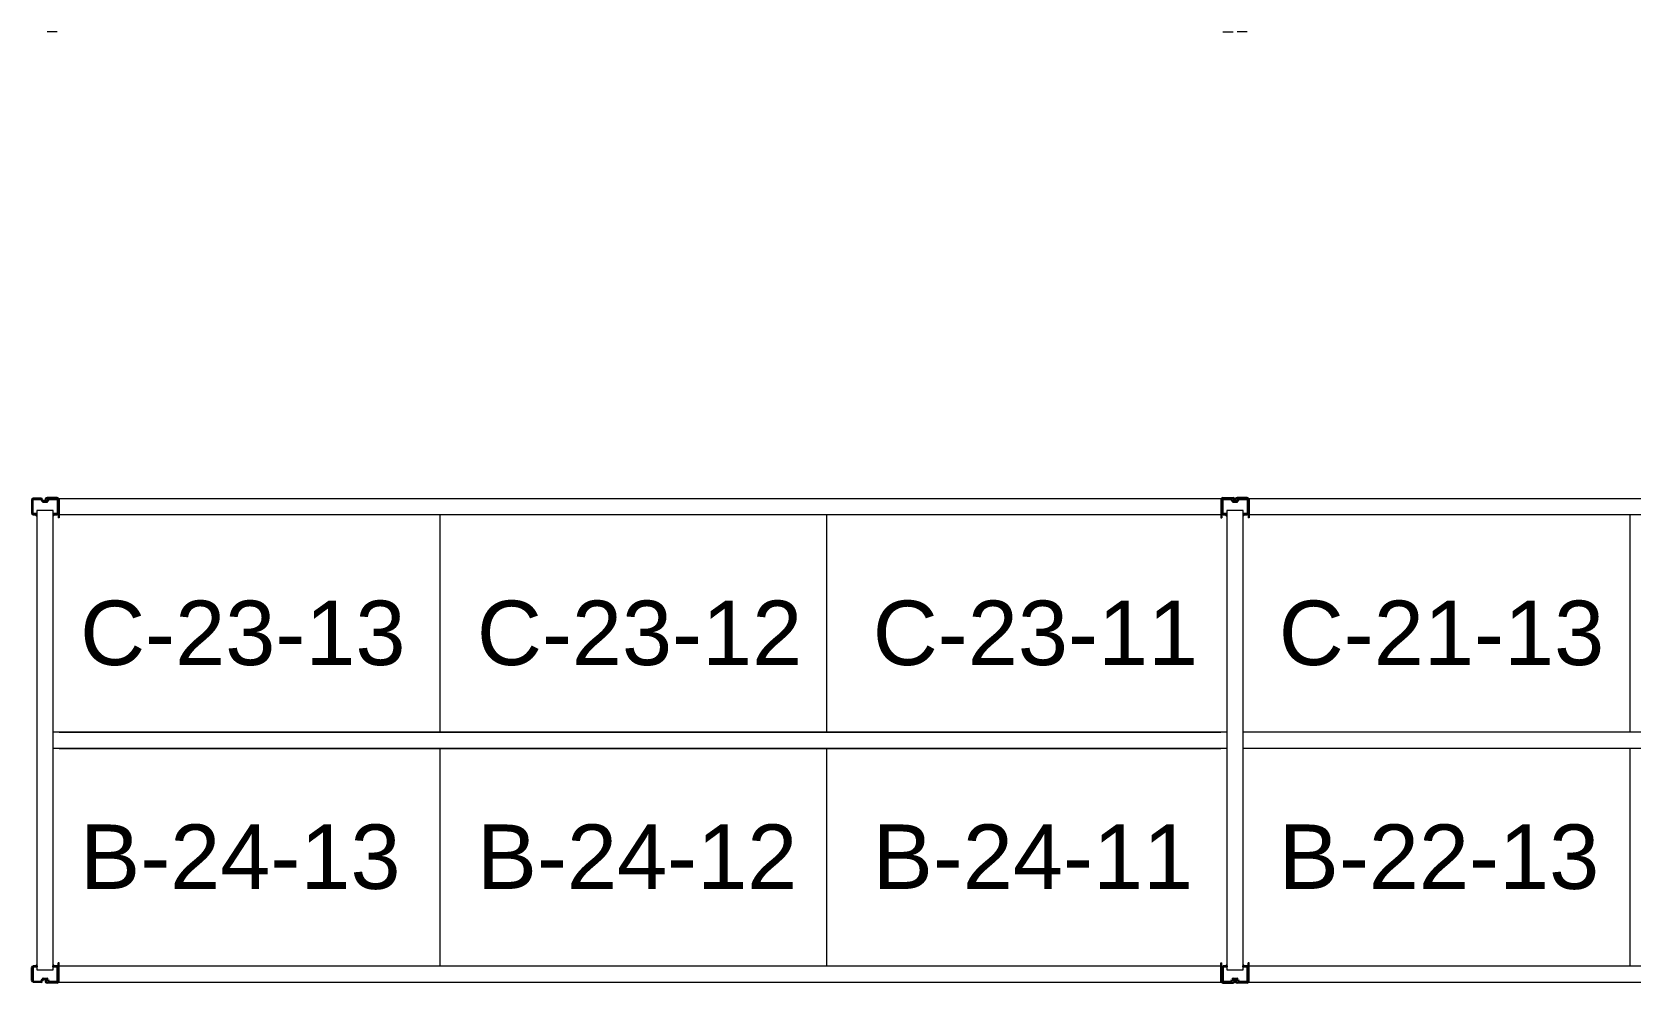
# Model space of a CAD drawing. Header units: inches. Extents: x 2743 to 10591, y -1604 to 5792.
# Drawn here: x 2974.8 to 3173.1, y 3573.9 to 3691.9 of the extents above; entities that cross this region are included whole.
import ezdxf

# ---------------------------------------------------------------- set-up
doc = ezdxf.new("R2010")
doc.units = ezdxf.units.IN
doc.header["$LTSCALE"] = 0.1875
doc.header["$MEASUREMENT"] = 0
for name, color, linetype, lineweight in [('22 Dimension', 7, 'Continuous', 5), ('32 Echelle', 160, 'Continuous', 15), ('33 Poutre', 30, 'Continuous', 15)]:
    doc.layers.add(name, color=color, linetype=linetype, lineweight=lineweight)
doc.styles.add('arial', font='')
doc.styles.get('arial').set_extended_font_data('Arial')

msp = doc.modelspace()

# ---------------------------------------------------------------- hatches: boundary and pattern name
at = {"layer": '32 Echelle'}
for points in [[(2975.45882, 3631.78941), (2975.45882, 3631.97691), (2975.27132, 3631.97691)], [(2977.45882, 3631.78941), (2977.45882, 3631.97691), (2977.64632, 3631.97691)], [(3123.08382, 3631.78941), (3123.08382, 3631.97691), (3122.89632, 3631.97691)], [(3123.08382, 3631.78941), (3123.08382, 3631.97691), (3122.89632, 3631.97691)], [(3125.08382, 3631.78941), (3125.08382, 3631.97691), (3125.27132, 3631.97691)], [(3125.08382, 3631.78941), (3125.08382, 3631.97691), (3125.27132, 3631.97691)], [(2975.45882, 3576.16441), (2975.45882, 3575.97691), (2975.27132, 3575.97691)], [(2977.45882, 3576.16441), (2977.45882, 3575.97691), (2977.64632, 3575.97691)], [(3123.08382, 3576.16441), (3123.08382, 3575.97691), (3122.89632, 3575.97691)], [(3123.08382, 3576.16441), (3123.08382, 3575.97691), (3122.89632, 3575.97691)], [(3125.08382, 3576.16441), (3125.08382, 3575.97691), (3125.27132, 3575.97691)], [(3125.08382, 3576.16441), (3125.08382, 3575.97691), (3125.27132, 3575.97691)]]:
    msp.add_hatch(color=256, dxfattribs=at).paths.add_polyline_path(points)

# ---------------------------------------------------------------- linework, layer by layer
at = {"layer": '22 Dimension'}
for p, q in [((3025.45882, 3604.97691), (3025.45882, 3631.97691)), ((3073.45882, 3604.97691), (3073.45882, 3631.97691)), ((3173.08382, 3604.97691), (3173.08382, 3631.97691)), ((3123.08382, 3604.97691), (2977.45882, 3604.97691)), ((3270.70882, 3604.97691), (3125.08382, 3604.97691)), ((3123.08382, 3602.97691), (2977.45882, 3602.97691)), ((3025.45882, 3575.97691), (3025.45882, 3602.97691)), ((3073.45882, 3575.97691), (3073.45882, 3602.97691)), ((3270.70882, 3602.97691), (3125.08382, 3602.97691)), ((3173.08382, 3575.97691), (3173.08382, 3602.97691))]:
    msp.add_line(p, q, dxfattribs=at)
at = {"layer": '32 Echelle', "linetype": 'Continuous', "lineweight": 25}
for p, q in [((2975.94645, 3633.97691), (2975.01761, 3633.97691)), ((2977.90002, 3633.97691), (2976.97119, 3633.97691)), ((3123.57145, 3633.97691), (3122.64261, 3633.97691)), ((3123.57145, 3633.97691), (3122.64261, 3633.97691)), ((3125.52502, 3633.97691), (3124.59619, 3633.97691)), ((3125.52502, 3633.97691), (3124.59619, 3633.97691)), ((2974.83386, 3633.79316), (2974.83386, 3632.16066)), ((2974.92386, 3632.16066), (2974.92386, 3633.79316)), ((2975.01761, 3633.88691), (2975.94645, 3633.88691)), ((2975.43386, 3632.06691), (2975.01761, 3632.06691)), ((2975.01761, 3631.97691), (2975.43386, 3631.97691)), ((2975.43386, 3631.97691), (2975.43386, 3632.06691)), ((2976.0361, 3633.82057), (2976.08001, 3633.67693)), ((2976.16608, 3633.70325), (2976.12217, 3633.84688)), ((2976.6619, 3633.63691), (2976.25573, 3633.63691)), ((2976.25573, 3633.54691), (2976.6619, 3633.54691)), ((2976.79547, 3633.84688), (2976.75155, 3633.70325)), ((2976.83762, 3633.67693), (2976.88153, 3633.82057)), ((2976.97119, 3633.88691), (2977.90002, 3633.88691)), ((2977.90002, 3632.06691), (2977.48377, 3632.06691)), ((2977.48377, 3632.06691), (2977.48377, 3631.97691)), ((2977.48377, 3631.97691), (2977.90002, 3631.97691)), ((2977.99377, 3633.79316), (2977.99377, 3632.16066)), ((2978.08377, 3632.16066), (2978.08377, 3633.79316)), ((3122.45886, 3633.79316), (3122.45886, 3632.16066)), ((3122.45886, 3633.79316), (3122.45886, 3632.16066)), ((3122.54886, 3632.16066), (3122.54886, 3633.79316)), ((3122.54886, 3632.16066), (3122.54886, 3633.79316)), ((3122.64261, 3633.88691), (3123.57145, 3633.88691)), ((3122.64261, 3633.88691), (3123.57145, 3633.88691)), ((3123.05886, 3632.06691), (3122.64261, 3632.06691)), ((3123.05886, 3632.06691), (3122.64261, 3632.06691)), ((3122.64261, 3631.97691), (3123.05886, 3631.97691)), ((3122.64261, 3631.97691), (3123.05886, 3631.97691)), ((3123.05886, 3631.97691), (3123.05886, 3632.06691)), ((3123.05886, 3631.97691), (3123.05886, 3632.06691)), ((3123.6611, 3633.82057), (3123.70501, 3633.67693)), ((3123.6611, 3633.82057), (3123.70501, 3633.67693)), ((3123.79108, 3633.70325), (3123.74717, 3633.84688)), ((3123.79108, 3633.70325), (3123.74717, 3633.84688)), ((3124.2869, 3633.63691), (3123.88073, 3633.63691)), ((3124.2869, 3633.63691), (3123.88073, 3633.63691)), ((3123.88073, 3633.54691), (3124.2869, 3633.54691)), ((3123.88073, 3633.54691), (3124.2869, 3633.54691)), ((3124.42047, 3633.84688), (3124.37655, 3633.70325)), ((3124.42047, 3633.84688), (3124.37655, 3633.70325)), ((3124.46262, 3633.67693), (3124.50653, 3633.82057)), ((3124.46262, 3633.67693), (3124.50653, 3633.82057)), ((3124.59619, 3633.88691), (3125.52502, 3633.88691)), ((3124.59619, 3633.88691), (3125.52502, 3633.88691)), ((3125.52502, 3632.06691), (3125.10877, 3632.06691)), ((3125.10877, 3632.06691), (3125.10877, 3631.97691)), ((3125.52502, 3632.06691), (3125.10877, 3632.06691)), ((3125.10877, 3632.06691), (3125.10877, 3631.97691)), ((3125.10877, 3631.97691), (3125.52502, 3631.97691)), ((3125.10877, 3631.97691), (3125.52502, 3631.97691)), ((3125.61877, 3633.79316), (3125.61877, 3632.16066)), ((3125.61877, 3633.79316), (3125.61877, 3632.16066)), ((3125.70877, 3632.16066), (3125.70877, 3633.79316)), ((3125.70877, 3632.16066), (3125.70877, 3633.79316)), ((2974.83386, 3574.16066), (2974.83386, 3575.79316)), ((2974.92386, 3575.79316), (2974.92386, 3574.16066)), ((2975.01761, 3575.97691), (2975.43386, 3575.97691)), ((2975.43386, 3575.88691), (2975.01761, 3575.88691)), ((2975.43386, 3575.97691), (2975.43386, 3575.88691)), ((2977.48377, 3575.97691), (2977.90002, 3575.97691)), ((2977.48377, 3575.88691), (2977.48377, 3575.97691)), ((2977.90002, 3575.88691), (2977.48377, 3575.88691)), ((2977.99377, 3574.16066), (2977.99377, 3575.79316)), ((2978.08377, 3575.79316), (2978.08377, 3574.16066)), ((3122.45886, 3574.16066), (3122.45886, 3575.79316)), ((3122.45886, 3574.16066), (3122.45886, 3575.79316)), ((3122.54886, 3575.79316), (3122.54886, 3574.16066)), ((3122.54886, 3575.79316), (3122.54886, 3574.16066)), ((3122.64261, 3575.97691), (3123.05886, 3575.97691)), ((3122.64261, 3575.97691), (3123.05886, 3575.97691)), ((3123.05886, 3575.88691), (3122.64261, 3575.88691)), ((3123.05886, 3575.88691), (3122.64261, 3575.88691)), ((3123.05886, 3575.97691), (3123.05886, 3575.88691)), ((3123.05886, 3575.97691), (3123.05886, 3575.88691)), ((3125.10877, 3575.97691), (3125.52502, 3575.97691)), ((3125.10877, 3575.88691), (3125.10877, 3575.97691)), ((3125.10877, 3575.97691), (3125.52502, 3575.97691)), ((3125.10877, 3575.88691), (3125.10877, 3575.97691)), ((3125.52502, 3575.88691), (3125.10877, 3575.88691)), ((3125.52502, 3575.88691), (3125.10877, 3575.88691)), ((3125.61877, 3574.16066), (3125.61877, 3575.79316)), ((3125.61877, 3574.16066), (3125.61877, 3575.79316)), ((3125.70877, 3575.79316), (3125.70877, 3574.16066)), ((3125.70877, 3575.79316), (3125.70877, 3574.16066)), ((2975.01761, 3574.06691), (2975.94645, 3574.06691)), ((2975.94645, 3573.97691), (2975.01761, 3573.97691)), ((2976.0361, 3574.13325), (2976.08001, 3574.27688)), ((2976.16608, 3574.25057), (2976.12217, 3574.10693)), ((2976.25573, 3574.40691), (2976.6619, 3574.40691)), ((2976.6619, 3574.31691), (2976.25573, 3574.31691)), ((2976.79547, 3574.10693), (2976.75155, 3574.25057)), ((2976.83762, 3574.27688), (2976.88153, 3574.13325)), ((2976.97119, 3574.06691), (2977.90002, 3574.06691)), ((2977.90002, 3573.97691), (2976.97119, 3573.97691)), ((3122.64261, 3574.06691), (3123.57145, 3574.06691)), ((3122.64261, 3574.06691), (3123.57145, 3574.06691)), ((3123.57145, 3573.97691), (3122.64261, 3573.97691)), ((3123.57145, 3573.97691), (3122.64261, 3573.97691)), ((3123.6611, 3574.13325), (3123.70501, 3574.27688)), ((3123.6611, 3574.13325), (3123.70501, 3574.27688)), ((3123.79108, 3574.25057), (3123.74717, 3574.10693)), ((3123.79108, 3574.25057), (3123.74717, 3574.10693)), ((3123.88073, 3574.40691), (3124.2869, 3574.40691)), ((3123.88073, 3574.40691), (3124.2869, 3574.40691)), ((3124.2869, 3574.31691), (3123.88073, 3574.31691)), ((3124.2869, 3574.31691), (3123.88073, 3574.31691)), ((3124.42047, 3574.10693), (3124.37655, 3574.25057)), ((3124.42047, 3574.10693), (3124.37655, 3574.25057)), ((3124.46262, 3574.27688), (3124.50653, 3574.13325)), ((3124.46262, 3574.27688), (3124.50653, 3574.13325)), ((3124.59619, 3574.06691), (3125.52502, 3574.06691)), ((3124.59619, 3574.06691), (3125.52502, 3574.06691)), ((3125.52502, 3573.97691), (3124.59619, 3573.97691)), ((3125.52502, 3573.97691), (3124.59619, 3573.97691))]:
    msp.add_line(p, q, dxfattribs=at)
at = {"layer": '32 Echelle'}
for p, q in [((2975.45882, 3631.97691), (2975.27132, 3631.97691)), ((2975.45882, 3631.78941), (2975.27132, 3631.97691)), ((2977.45882, 3632.47691), (2975.45882, 3632.47691)), ((2975.45882, 3632.47691), (2975.45882, 3575.47691)), ((2975.45882, 3631.78941), (2975.45882, 3631.97691)), ((2977.45882, 3575.47691), (2977.45882, 3632.47691)), ((2977.45882, 3631.97691), (2977.64632, 3631.97691)), ((2977.45882, 3631.78941), (2977.45882, 3631.97691)), ((2977.45882, 3631.78941), (2977.64632, 3631.97691)), ((3123.08382, 3631.97691), (3122.89632, 3631.97691)), ((3123.08382, 3631.78941), (3122.89632, 3631.97691)), ((3123.08382, 3631.97691), (3122.89632, 3631.97691)), ((3123.08382, 3631.78941), (3122.89632, 3631.97691)), ((3125.08382, 3632.47691), (3123.08382, 3632.47691)), ((3123.08382, 3632.47691), (3123.08382, 3575.47691)), ((3125.08382, 3632.47691), (3123.08382, 3632.47691)), ((3123.08382, 3632.47691), (3123.08382, 3575.47691)), ((3123.08382, 3631.78941), (3123.08382, 3631.97691)), ((3123.08382, 3631.78941), (3123.08382, 3631.97691)), ((3125.08382, 3575.47691), (3125.08382, 3632.47691)), ((3125.08382, 3575.47691), (3125.08382, 3632.47691)), ((3125.08382, 3631.97691), (3125.27132, 3631.97691)), ((3125.08382, 3631.78941), (3125.08382, 3631.97691)), ((3125.08382, 3631.78941), (3125.27132, 3631.97691)), ((3125.08382, 3631.97691), (3125.27132, 3631.97691)), ((3125.08382, 3631.78941), (3125.08382, 3631.97691)), ((3125.08382, 3631.78941), (3125.27132, 3631.97691)), ((2975.45882, 3576.16441), (2975.27132, 3575.97691)), ((2975.45882, 3575.97691), (2975.27132, 3575.97691)), ((2975.45882, 3576.16441), (2975.45882, 3575.97691)), ((2975.45882, 3575.47691), (2977.45882, 3575.47691)), ((2977.45882, 3576.16441), (2977.45882, 3575.97691)), ((2977.45882, 3576.16441), (2977.64632, 3575.97691)), ((2977.45882, 3575.97691), (2977.64632, 3575.97691)), ((3123.08382, 3576.16441), (3122.89632, 3575.97691)), ((3123.08382, 3576.16441), (3122.89632, 3575.97691)), ((3123.08382, 3575.97691), (3122.89632, 3575.97691)), ((3123.08382, 3575.97691), (3122.89632, 3575.97691)), ((3123.08382, 3576.16441), (3123.08382, 3575.97691)), ((3123.08382, 3576.16441), (3123.08382, 3575.97691)), ((3123.08382, 3575.47691), (3125.08382, 3575.47691)), ((3123.08382, 3575.47691), (3125.08382, 3575.47691)), ((3125.08382, 3576.16441), (3125.08382, 3575.97691)), ((3125.08382, 3576.16441), (3125.27132, 3575.97691)), ((3125.08382, 3576.16441), (3125.08382, 3575.97691)), ((3125.08382, 3576.16441), (3125.27132, 3575.97691)), ((3125.08382, 3575.97691), (3125.27132, 3575.97691)), ((3125.08382, 3575.97691), (3125.27132, 3575.97691))]:
    msp.add_line(p, q, dxfattribs=at)
at = {"layer": '32 Echelle', "linetype": 'Continuous', "lineweight": 25}
for centre, radius, start, end in [((2975.01761, 3633.79316), 0.18375, 90, 180), ((2975.94645, 3633.79316), 0.18375, 17, 90), ((2976.97119, 3633.79316), 0.18375, 90, 163), ((2977.90002, 3633.79316), 0.18375, 0, 90), ((3122.64261, 3633.79316), 0.18375, 90, 180), ((3122.64261, 3633.79316), 0.18375, 90, 180), ((3123.57145, 3633.79316), 0.18375, 17, 90), ((3123.57145, 3633.79316), 0.18375, 17, 90), ((3124.59619, 3633.79316), 0.18375, 90, 163), ((3124.59619, 3633.79316), 0.18375, 90, 163), ((3125.52502, 3633.79316), 0.18375, 0, 90), ((3125.52502, 3633.79316), 0.18375, 0, 90), ((2975.01761, 3632.16066), 0.18375, 180, 270), ((2975.01761, 3633.79316), 0.09375, 90, 180), ((2975.01761, 3632.16066), 0.09375, 180, 270), ((2975.94645, 3633.79316), 0.09375, 17, 90), ((2976.25573, 3633.73066), 0.18375, 197, 270), ((2976.25573, 3633.73066), 0.09375, 197, 270), ((2976.6619, 3633.73066), 0.09375, 270, 343), ((2976.6619, 3633.73066), 0.18375, 270, 343), ((2976.97119, 3633.79316), 0.09375, 90, 163), ((2977.90002, 3633.79316), 0.09375, 0, 90), ((2977.90002, 3632.16066), 0.09375, 270, 0), ((2977.90002, 3632.16066), 0.18375, 270, 0), ((3122.64261, 3632.16066), 0.18375, 180, 270), ((3122.64261, 3632.16066), 0.18375, 180, 270), ((3122.64261, 3633.79316), 0.09375, 90, 180), ((3122.64261, 3633.79316), 0.09375, 90, 180), ((3122.64261, 3632.16066), 0.09375, 180, 270), ((3122.64261, 3632.16066), 0.09375, 180, 270), ((3123.57145, 3633.79316), 0.09375, 17, 90), ((3123.57145, 3633.79316), 0.09375, 17, 90), ((3123.88073, 3633.73066), 0.18375, 197, 270), ((3123.88073, 3633.73066), 0.18375, 197, 270), ((3123.88073, 3633.73066), 0.09375, 197, 270), ((3123.88073, 3633.73066), 0.09375, 197, 270), ((3124.2869, 3633.73066), 0.09375, 270, 343), ((3124.2869, 3633.73066), 0.09375, 270, 343), ((3124.2869, 3633.73066), 0.18375, 270, 343), ((3124.2869, 3633.73066), 0.18375, 270, 343), ((3124.59619, 3633.79316), 0.09375, 90, 163), ((3124.59619, 3633.79316), 0.09375, 90, 163), ((3125.52502, 3633.79316), 0.09375, 0, 90), ((3125.52502, 3633.79316), 0.09375, 0, 90), ((3125.52502, 3632.16066), 0.09375, 270, 0), ((3125.52502, 3632.16066), 0.18375, 270, 0), ((3125.52502, 3632.16066), 0.09375, 270, 0), ((3125.52502, 3632.16066), 0.18375, 270, 0), ((2975.01761, 3575.79316), 0.18375, 90, 180), ((2975.01761, 3575.79316), 0.09375, 90, 180), ((2977.90002, 3575.79316), 0.18375, 0, 90), ((2977.90002, 3575.79316), 0.09375, 0, 90), ((3122.64261, 3575.79316), 0.18375, 90, 180), ((3122.64261, 3575.79316), 0.18375, 90, 180), ((3122.64261, 3575.79316), 0.09375, 90, 180), ((3122.64261, 3575.79316), 0.09375, 90, 180), ((3125.52502, 3575.79316), 0.18375, 0, 90), ((3125.52502, 3575.79316), 0.18375, 0, 90), ((3125.52502, 3575.79316), 0.09375, 0, 90), ((3125.52502, 3575.79316), 0.09375, 0, 90), ((2975.01761, 3574.16066), 0.18375, 180, 270), ((2975.01761, 3574.16066), 0.09375, 180, 270), ((2975.94645, 3574.16066), 0.09375, 270, 343), ((2975.94645, 3574.16066), 0.18375, 270, 343), ((2976.25573, 3574.22316), 0.18375, 90, 163), ((2976.25573, 3574.22316), 0.09375, 90, 163), ((2976.6619, 3574.22316), 0.18375, 17, 90), ((2976.6619, 3574.22316), 0.09375, 17, 90), ((2976.97119, 3574.16066), 0.18375, 197, 270), ((2976.97119, 3574.16066), 0.09375, 197, 270), ((2977.90002, 3574.16066), 0.09375, 270, 0), ((2977.90002, 3574.16066), 0.18375, 270, 0), ((3122.64261, 3574.16066), 0.18375, 180, 270), ((3122.64261, 3574.16066), 0.18375, 180, 270), ((3122.64261, 3574.16066), 0.09375, 180, 270), ((3122.64261, 3574.16066), 0.09375, 180, 270), ((3123.57145, 3574.16066), 0.09375, 270, 343), ((3123.57145, 3574.16066), 0.09375, 270, 343), ((3123.57145, 3574.16066), 0.18375, 270, 343), ((3123.57145, 3574.16066), 0.18375, 270, 343), ((3123.88073, 3574.22316), 0.18375, 90, 163), ((3123.88073, 3574.22316), 0.18375, 90, 163), ((3123.88073, 3574.22316), 0.09375, 90, 163), ((3123.88073, 3574.22316), 0.09375, 90, 163), ((3124.2869, 3574.22316), 0.18375, 17, 90), ((3124.2869, 3574.22316), 0.18375, 17, 90), ((3124.2869, 3574.22316), 0.09375, 17, 90), ((3124.2869, 3574.22316), 0.09375, 17, 90), ((3124.59619, 3574.16066), 0.18375, 197, 270), ((3124.59619, 3574.16066), 0.18375, 197, 270), ((3124.59619, 3574.16066), 0.09375, 197, 270), ((3124.59619, 3574.16066), 0.09375, 197, 270), ((3125.52502, 3574.16066), 0.09375, 270, 0), ((3125.52502, 3574.16066), 0.18375, 270, 0), ((3125.52502, 3574.16066), 0.09375, 270, 0), ((3125.52502, 3574.16066), 0.18375, 270, 0)]:
    msp.add_arc(centre, radius, start, end, dxfattribs=at)
at = {"layer": '33 Poutre'}
for p, q in [((2977.96482, 3691.85791), (2976.70282, 3691.85791)), ((3122.57782, 3691.85791), (3123.83982, 3691.85791)), ((3125.58982, 3691.85791), (3124.32782, 3691.85791)), ((2977.96482, 3634.09591), (2976.70282, 3634.09591)), ((2976.70282, 3633.97691), (2977.96482, 3633.97691)), ((2978.20882, 3633.97691), (3122.33382, 3633.97691)), ((2978.20882, 3633.97691), (2978.20882, 3631.97691)), ((3122.33382, 3633.97691), (3122.33382, 3631.97691)), ((3122.57782, 3634.09591), (3123.83982, 3634.09591)), ((3123.83982, 3633.97691), (3122.57782, 3633.97691)), ((3125.58982, 3634.09591), (3124.32782, 3634.09591)), ((3124.32782, 3633.97691), (3125.58982, 3633.97691)), ((3125.83382, 3633.97691), (3269.95882, 3633.97691)), ((3125.83382, 3633.97691), (3125.83382, 3631.97691)), ((2976.45882, 3633.63691), (2976.45882, 3633.85191)), ((2976.57782, 3633.63691), (2976.45882, 3633.63691)), ((2976.57782, 3633.63691), (2976.57782, 3633.85191)), ((2978.08982, 3633.85191), (2978.08982, 3631.59591)), ((2978.20882, 3633.85191), (2978.20882, 3631.59591)), ((2978.20882, 3631.97691), (3122.33382, 3631.97691)), ((3122.33382, 3633.85191), (3122.33382, 3631.59591)), ((3122.45282, 3633.85191), (3122.45282, 3631.59591)), ((3123.96482, 3633.63691), (3123.96482, 3633.85191)), ((3123.96482, 3633.63691), (3124.08382, 3633.63691)), ((3124.08382, 3633.63691), (3124.08382, 3633.85191)), ((3124.08382, 3633.63691), (3124.08382, 3633.85191)), ((3124.20282, 3633.63691), (3124.08382, 3633.63691)), ((3124.20282, 3633.63691), (3124.20282, 3633.85191)), ((3125.71482, 3633.85191), (3125.71482, 3631.59591)), ((3125.83382, 3633.85191), (3125.83382, 3631.59591)), ((3125.83382, 3631.97691), (3269.95882, 3631.97691)), ((2978.20882, 3631.59591), (2978.08982, 3631.59591)), ((3122.33382, 3631.59591), (3122.45282, 3631.59591)), ((3125.83382, 3631.59591), (3125.71482, 3631.59591)), ((2978.20882, 3604.97691), (3122.33382, 3604.97691)), ((2978.20882, 3602.97691), (3122.33382, 3602.97691)), ((2978.20882, 3576.35791), (2978.08982, 3576.35791)), ((2978.08982, 3574.10191), (2978.08982, 3576.35791)), ((2978.20882, 3574.10191), (2978.20882, 3576.35791)), ((2978.20882, 3575.97691), (3122.33382, 3575.97691)), ((2978.20882, 3573.97691), (2978.20882, 3575.97691)), ((3122.33382, 3574.10191), (3122.33382, 3576.35791)), ((3122.33382, 3576.35791), (3122.45282, 3576.35791)), ((3122.33382, 3573.97691), (3122.33382, 3575.97691)), ((3122.45282, 3574.10191), (3122.45282, 3576.35791)), ((3125.83382, 3576.35791), (3125.71482, 3576.35791)), ((3125.71482, 3574.10191), (3125.71482, 3576.35791)), ((3125.83382, 3574.10191), (3125.83382, 3576.35791)), ((3125.83382, 3575.97691), (3269.95882, 3575.97691)), ((3125.83382, 3573.97691), (3125.83382, 3575.97691)), ((2976.45882, 3574.31691), (2976.45882, 3574.10191)), ((2976.57782, 3574.31691), (2976.45882, 3574.31691)), ((2976.57782, 3574.31691), (2976.57782, 3574.10191)), ((2976.70282, 3573.97691), (2977.96482, 3573.97691)), ((2977.96482, 3573.85791), (2976.70282, 3573.85791)), ((2978.20882, 3573.97691), (3122.33382, 3573.97691)), ((3123.83982, 3573.97691), (3122.57782, 3573.97691)), ((3122.57782, 3573.85791), (3123.83982, 3573.85791)), ((3123.96482, 3574.31691), (3123.96482, 3574.10191)), ((3123.96482, 3574.31691), (3124.08382, 3574.31691)), ((3124.08382, 3574.31691), (3124.08382, 3574.10191)), ((3124.08382, 3574.31691), (3124.08382, 3574.10191)), ((3124.20282, 3574.31691), (3124.08382, 3574.31691)), ((3124.20282, 3574.31691), (3124.20282, 3574.10191)), ((3124.32782, 3573.97691), (3125.58982, 3573.97691)), ((3125.58982, 3573.85791), (3124.32782, 3573.85791)), ((3125.83382, 3573.97691), (3269.95882, 3573.97691))]:
    msp.add_line(p, q, dxfattribs=at)
for centre, radius, start, end in [((2976.70282, 3633.85191), 0.244, 90, 180), ((2976.70282, 3633.85191), 0.125, 90, 180), ((2977.96482, 3633.85191), 0.244, 0, 90), ((2977.96482, 3633.85191), 0.125, 0, 90), ((3122.57782, 3633.85191), 0.244, 90, 180), ((3122.57782, 3633.85191), 0.125, 90, 180), ((3123.83982, 3633.85191), 0.244, 0, 90), ((3123.83982, 3633.85191), 0.125, 0, 90), ((3124.32782, 3633.85191), 0.244, 90, 180), ((3124.32782, 3633.85191), 0.125, 90, 180), ((3125.58982, 3633.85191), 0.244, 0, 90), ((3125.58982, 3633.85191), 0.125, 0, 90), ((2976.70282, 3574.10191), 0.244, 180, 270), ((2976.70282, 3574.10191), 0.125, 180, 270), ((2977.96482, 3574.10191), 0.244, 270, 0), ((2977.96482, 3574.10191), 0.125, 270, 0), ((3122.57782, 3574.10191), 0.244, 180, 270), ((3122.57782, 3574.10191), 0.125, 180, 270), ((3123.83982, 3574.10191), 0.125, 270, 0), ((3123.83982, 3574.10191), 0.244, 270, 0), ((3124.32782, 3574.10191), 0.244, 180, 270), ((3124.32782, 3574.10191), 0.125, 180, 270), ((3125.58982, 3574.10191), 0.244, 270, 0), ((3125.58982, 3574.10191), 0.125, 270, 0)]:
    msp.add_arc(centre, radius, start, end, dxfattribs=at)

# ---------------------------------------------------------------- texts
at = {"layer": '22 Dimension', "char_height": 8, "attachment_point": 1, "style": 'arial'}
for s, insert in [('{\\fArial Unicode MS|b0|i0|c0|p2;\\C8;C-23-13}', (2980.80541, 3621.30356)), ('{\\fArial Unicode MS|b0|i0|c0|p2;\\C8;C-23-12}', (3030.02745, 3621.30356)), ('{\\fArial Unicode MS|b0|i0|c0|p2;\\C8;C-23-11}', (3079.13893, 3621.30356)), ('{\\fArial Unicode MS|b0|i0|c0|p2;\\C8;C-21-13}', (3129.50758, 3621.30356)), ('{\\fArial Unicode MS|b0|i0|c0|p2;\\C8;B-24-13}', (2980.80541, 3593.53201)), ('{\\fArial Unicode MS|b0|i0|c0|p2;\\C8;B-24-12}', (3030.02745, 3593.53201)), ('{\\fArial Unicode MS|b0|i0|c0|p2;\\C8;B-24-11}', (3079.13893, 3593.53201)), ('{\\fArial Unicode MS|b0|i0|c0|p2;\\C8;B-22-13}', (3129.50758, 3593.53201))]:
    msp.add_mtext_dynamic_manual_height_columns(s, width=68.8901007, gutter_width=5, heights=[0], dxfattribs=dict(at, insert=insert))

doc.saveas('drawing.dxf')
